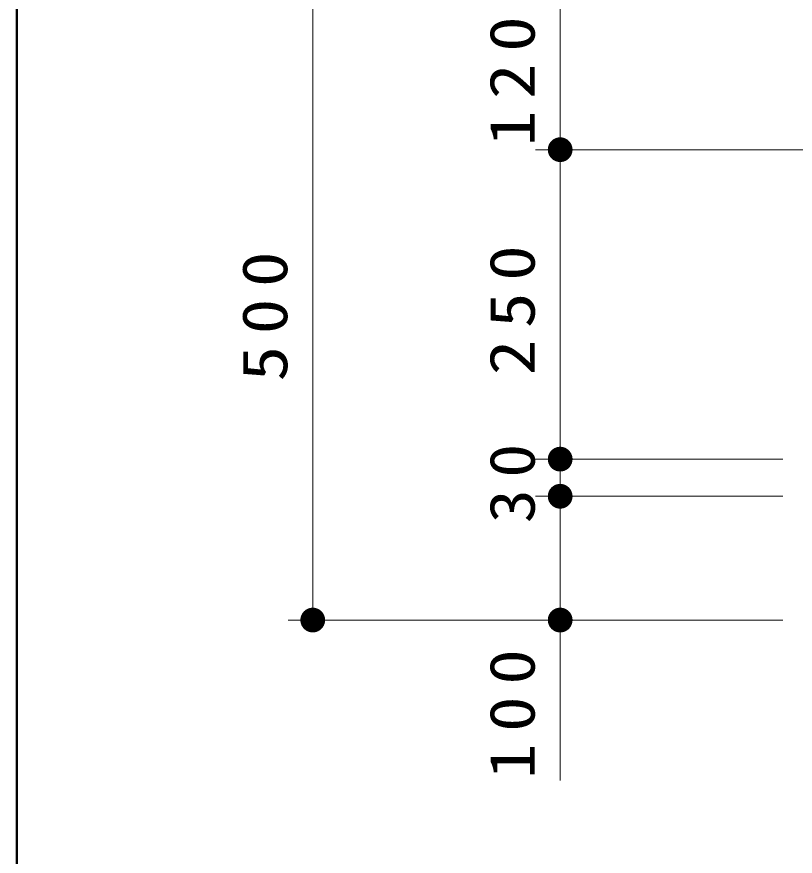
# Model space of a CAD drawing. Units: millimetres on the paper, scale 1:20. Extents: x -385 to 0, y 0 to 267.
# Drawn here: x -385 to -353.54, y 67.03 to 100.94 of the extents above; entities that cross this region are included whole.
import ezdxf

# ---------------------------------------------------------------- set-up
doc = ezdxf.new("R2010")
doc.units = ezdxf.units.MM
doc.layers.add('1_20', color=7, linetype='Continuous', lineweight=13)
doc.layers.add('NAKAMURA図枠', color=7, linetype='Continuous', lineweight=13)
doc.styles.add('ＭＳ ゴシック', font='')
doc.styles.get('ＭＳ ゴシック').set_extended_font_data('MS Gothic')

# ---------------------------------------------------------------- blocks, each defined once
blk = doc.blocks.new('filled_dot')
at = {"color": 0, "linetype": 'Continuous', "lineweight": -2, "const_width": 1.25}
blk.add_lwpolyline([(-0.625, 0, 1), (0.625, 0, 1)], format="xyb", close=True, dxfattribs=at)

msp = doc.modelspace()

# ---------------------------------------------------------------- linework, layer by layer
at = {"layer": '1_20'}
for p, q in [((-373.038, 76.573), (-373.038, 101.573)), ((-363.038, 101.573), (-363.038, 95.573)), ((-351.538, 95.573), (-364.038, 95.573)), ((-363.038, 83.073), (-363.038, 95.573)), ((-354.038, 83.073), (-364.038, 83.073)), ((-363.038, 81.573), (-363.038, 83.073)), ((-354.038, 81.573), (-364.038, 81.573)), ((-363.038, 70.094), (-363.038, 81.573)), ((-354.038, 76.573), (-374.038, 76.573)), ((-354.038, 76.573), (-364.038, 76.573))]:
    msp.add_line(p, q, dxfattribs=at)
at = {"layer": 'NAKAMURA図枠', "lineweight": 50}
msp.add_line((-385, 267), (-385, 0), dxfattribs=at)

# ---------------------------------------------------------------- block references
at = {"layer": '1_20', "xscale": 0.4, "yscale": 0.4}
for p, rotation in [((-363.038, 95.573), 90), ((-363.038, 95.573), 270), ((-363.038, 83.073), 90), ((-363.038, 83.073), 270), ((-363.038, 81.573), 90), ((-363.038, 81.573), 270), ((-373.038, 76.573), 90), ((-363.038, 76.573), 90)]:
    msp.add_blockref('filled_dot', p, dxfattribs=dict(at, rotation=rotation))

# ---------------------------------------------------------------- texts
at = {"layer": '1_20', "char_height": 1.833, "attachment_point": 8, "rotation": 90, "style": 'ＭＳ ゴシック'}
for s, insert in [('\\T1.33;\\W1.15;120', (-364.038, 98.573)), ('\\T1.33;\\W1.15;250', (-364.038, 89.323)), ('\\T1.33;\\W1.15;500', (-374.038, 89.073)), ('\\T1.34;\\W1.1;30', (-364.038, 82.323)), ('\\T1.33;\\W1.15;100', (-364.038, 73.01))]:
    msp.add_mtext(s, dxfattribs=dict(at, insert=insert))

doc.saveas('drawing.dxf')
